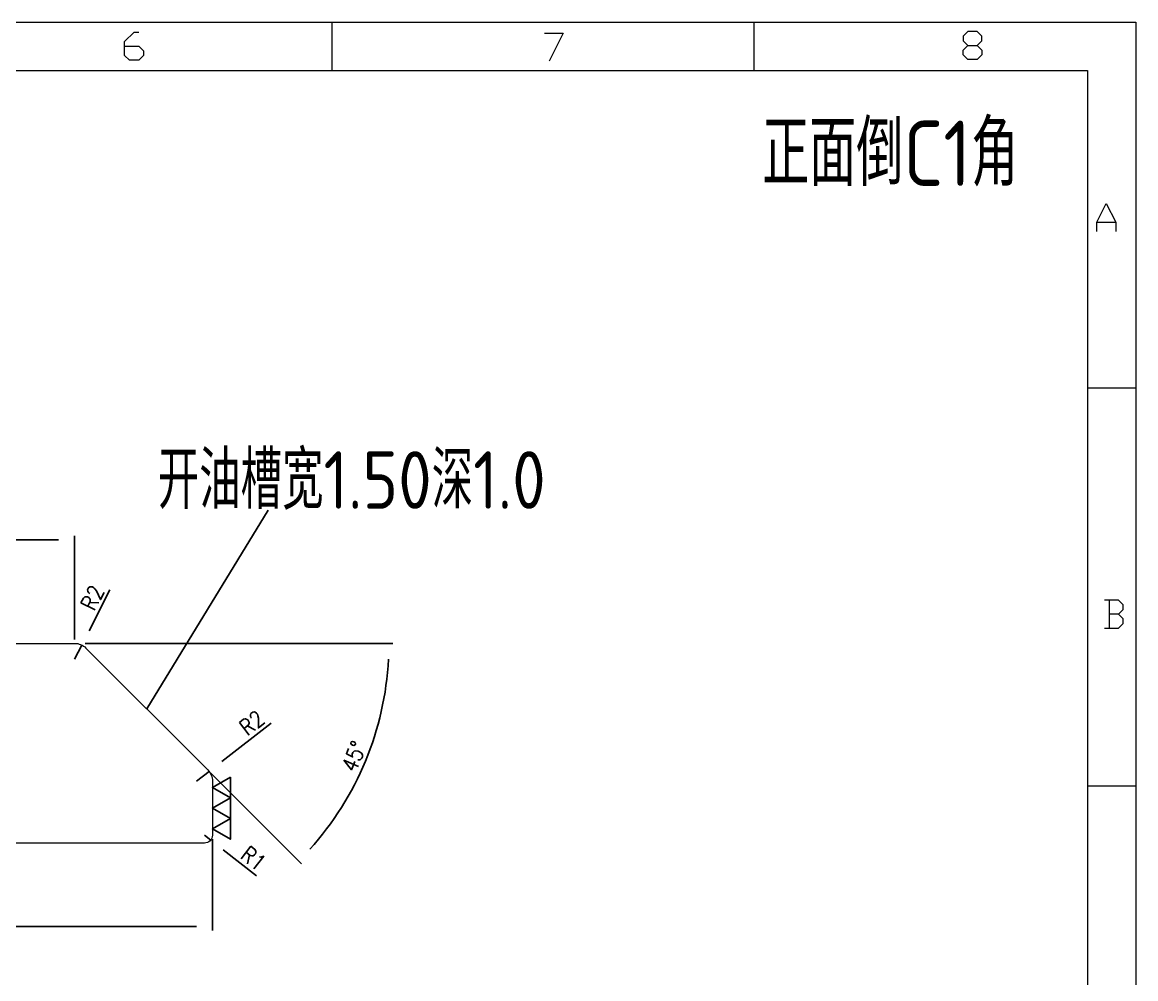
# Model space of a CAD drawing. Header units: millimetres. Extents: x 88508 to 142116, y -5268 to 20283.
# Drawn here: x 98168.8 to 98308.1, y 9389.8 to 9509.5 of the extents above; entities that cross this region are included whole.
import ezdxf
from ezdxf.enums import TextEntityAlignment as Align

# ---------------------------------------------------------------- set-up
doc = ezdxf.new("R2010")
doc.units = ezdxf.units.MM
for name, color, linetype in [('DIM', 4, 'Continuous'), ('PUNCH', 2, 'Continuous'), ('TEXT', 4, 'Continuous')]:
    doc.layers.add(name, color=color, linetype=linetype)
doc.styles.add('gbenor', font='gbenor.shx', dxfattribs={"bigfont": 'gbcbig.shx'})
doc.styles.add('GBENOR_', font='gbenor.shx', dxfattribs={"bigfont": 'gbcbig'})
doc.styles.get("Standard").update_dxf_attribs({"font": 'txt.shx', "width": 0.85, "bigfont": 'ctxt.shx'})
doc.styles.add('TXT', font='txt.shx', dxfattribs={"width": 0.8, "bigfont": 'ctxt.shx'})
doc.dimstyles.new('T-2-WX', dxfattribs={"dimtxt": 2, "dimasz": 2, "dimexe": 0.5, "dimexo": 0.5, "dimgap": 0.5, "dimtad": 1, "dimtxsty": 'Standard', "dimblk": 'OPEN30', "dimcen": 0, "dimazin": 3, "dimtfac": 1, "dimtmove": 0, "dimatfit": 3, "dimldrblk": 'OPEN30', "dimlwd": -1, "dimlwe": -1})

# ---------------------------------------------------------------- blocks, each defined once
blk = doc.blocks.new('U40')
at = {"color": 254, "lineweight": 18}
for p, q in [((0, 1783.49), (2530.21, 1783.49)), ((1913.09, 1783.49), (1913.09, 1746.46)), ((2237.08, 1783.49), (2237.08, 1746.46)), ((2530.21, 1783.49), (2530.21, 0)), ((37.03, 1746.46), (2493.18, 1746.46)), ((2493.18, 1746.46), (2493.18, 37.03)), ((2493.18, 1502.7), (2530.21, 1502.7)), ((2493.18, 1197.22), (2530.21, 1197.22))]:
    blk.add_line(p, q, dxfattribs=at)
at = {"color": 92, "lineweight": 18}
for points in [[(1753.93, 1765.07), (1764.72, 1765.07), (1768.32, 1761.47), (1768.32, 1757.87), (1764.72, 1754.27), (1757.53, 1754.27), (1753.93, 1757.87), (1753.93, 1768.67), (1761.12, 1775.87), (1764.72, 1775.87)], [(2076.24, 1775.18), (2090.63, 1775.18), (2079.84, 1753.58)], [(2408.43, 1765.67), (2412.02, 1762.07), (2412.02, 1758.47), (2408.43, 1754.87), (2401.23, 1754.87), (2397.64, 1758.47), (2397.64, 1762.07), (2401.23, 1765.67), (2408.43, 1765.67), (2412.02, 1769.27), (2412.02, 1772.87), (2408.43, 1776.47), (2401.23, 1776.47), (2397.64, 1772.87), (2397.64, 1769.27), (2401.23, 1765.67)], [(2500.44, 1622.77), (2500.44, 1629.97), (2507.63, 1644.37), (2514.83, 1629.97), (2514.83, 1622.77)], [(2500.44, 1629.97), (2514.83, 1629.97)], [(2516.93, 1329.01), (2520.53, 1332.61), (2520.53, 1336.21), (2516.93, 1339.81), (2506.14, 1339.81)], [(2509.74, 1339.81), (2509.74, 1318.21)], [(2506.14, 1318.21), (2516.93, 1318.21), (2520.53, 1321.81), (2520.53, 1325.41), (2516.93, 1329.01), (2509.74, 1329.01)]]:
    blk.add_lwpolyline(points, dxfattribs=at)
at = {"lineweight": 18, "style": 'GBENOR_'}
blk.add_attdef('文档路径', (2125.95, 386.89), '', height=17.76, dxfattribs=at)
at = {"lineweight": 20, "style": 'TXT'}
for tag, height, p in [('18-**-**', 16.35, (1866.64, 256.17)), ('客户名称', 16.13, (1741.09, 133.98, 0)), ('料厚:', 16.13, (1741.26, 93.16, 0))]:
    blk.add_attdef(tag, text='', height=height, dxfattribs=at).set_placement(p, align=Align.MIDDLE)
for tag, p, height in [('88888', (1850.91, 207.46), 14.86), ('材质:', (1691.18, 167.99, 0), 16.13), ('核准', (1869.36, 127.52, 0), 16.13), ('设计', (1868.77, 88.3, 0), 16.13), ('绘图', (1868.24, 49.08, 0), 16.13)]:
    blk.add_attdef(tag, p, '', height=height, dxfattribs=at)
for tag, p, height, width in [('3', (2234.72, 206.9), 15.83, 0.7), ('4', (2234.72, 167.41), 15.83, 0.7), ('核准日期', (2041.07, 124.18, 0), 16.13, 0.68), ('设计日期', (2041.07, 84.45, 0), 16.13, 0.68), ('1', (2251.89, 85.86), 14.61, 0.7), ('绘图日期', (2040.91, 46.43, 0), 16.13, 0.68), ('2', (2234.96, 49.23), 14.61, 0.7)]:
    blk.add_attdef(tag, p, '', height=height, dxfattribs=dict(at, width=width))
blk = doc.blocks.new('*D9532')
at = {"layer": 'Defpoints', "color": 0}
for p in [(98089.11, 9406.76), (98192.61, 9407.76), (98192.61, 9396.32)]:
    blk.add_point(p, dxfattribs=at)
at = {"layer": 'DIM', "color": 0}
for p, q in [((98192.61, 9407.26), (98192.61, 9395.82)), ((98089.11, 9406.26), (98089.11, 9395.82)), ((98091.11, 9396.32), (98190.61, 9396.32))]:
    blk.add_line(p, q, dxfattribs=at)
at = {"layer": 'DIM', "color": 0, "insert": (98140.86, 9398.01), "char_height": 2, "attachment_point": 5}
blk.add_mtext('103,5', dxfattribs=at)
blk = doc.blocks.new('_Open30')
blk = doc.blocks.new('*D9533')
at = {"layer": 'Defpoints', "color": 0}
for p in [(98191.61, 9407.76), (98192.4, 9407.14)]:
    blk.add_point(p, dxfattribs=at)
at = {"layer": 'DIM', "color": 0}
for p, q in [((98191.61, 9407.76), (98192.4, 9407.14)), ((98198.11, 9402.65), (98193.97, 9405.91))]:
    blk.add_line(p, q, dxfattribs=at)
at = {"layer": 'DIM', "color": 0, "insert": (98197.75, 9404.84), "char_height": 2, "attachment_point": 5, "rotation": 321.8464}
blk.add_mtext('R1', dxfattribs=at)
blk = doc.blocks.new('*D9534')
at = {"layer": 'Defpoints', "color": 0}
for p in [(98192.19, 9415.74), (98190.61, 9414.51)]:
    blk.add_point(p, dxfattribs=at)
at = {"layer": 'DIM', "color": 0}
for p, q in [((98193.77, 9416.96), (98199.96, 9421.78)), ((98190.61, 9414.51), (98192.19, 9415.74))]:
    blk.add_line(p, q, dxfattribs=at)
at = {"layer": 'DIM', "color": 0, "insert": (98197.55, 9421.81), "char_height": 2, "attachment_point": 5, "rotation": 37.8884}
blk.add_mtext('R2', dxfattribs=at)
blk = doc.blocks.new('*D9535')
at = {"layer": 'Defpoints', "color": 0}
for p in [(98176.27, 9431.54), (98175.36, 9429.76)]:
    blk.add_point(p, dxfattribs=at)
at = {"layer": 'DIM', "color": 0}
for p, q in [((98179.79, 9438.45), (98177.17, 9433.32)), ((98175.36, 9429.76), (98176.27, 9431.54))]:
    blk.add_line(p, q, dxfattribs=at)
at = {"layer": 'DIM', "color": 0, "insert": (98177.6, 9437.46), "char_height": 2, "attachment_point": 5, "rotation": 63.0046}
blk.add_mtext('R2', dxfattribs=at)
blk = doc.blocks.new('*D9536')
at = {"layer": 'Defpoints', "color": 0}
for p in [(98089.11, 9444.7), (98089.11, 9431.76), (98175.36, 9431.76)]:
    blk.add_point(p, dxfattribs=at)
at = {"layer": 'DIM', "color": 0}
for p, q in [((98089.11, 9432.26), (98089.11, 9445.2)), ((98173.36, 9444.7), (98091.11, 9444.7)), ((98175.36, 9432.26), (98175.36, 9445.2))]:
    blk.add_line(p, q, dxfattribs=at)
at = {"layer": 'DIM', "color": 0, "insert": (98132.23, 9446.39), "char_height": 2, "attachment_point": 5}
blk.add_mtext('86,25', dxfattribs=at)
blk = doc.blocks.new('*D9537')
at = {"layer": 'Defpoints', "color": 0}
for p in [(98089.11, 9431.76), (98175.36, 9431.76), (98176.77, 9431.17), (98192.03, 9415.92), (98209.53, 9412.51)]:
    blk.add_point(p, dxfattribs=at)
at = {"layer": 'DIM', "color": 0}
for p, q in [((98176.69, 9431.76), (98215.19, 9431.76)), ((98192.38, 9415.57), (98203.77, 9404.18))]:
    blk.add_line(p, q, dxfattribs=at)
blk.add_arc((98176.19, 9431.76), 38.5, 317.9765, 357.0235, dxfattribs=at)
at = {"layer": 'DIM', "color": 0, "insert": (98210.33, 9417.62), "char_height": 2, "attachment_point": 5, "rotation": 67.5}
blk.add_mtext('45%%d', dxfattribs=at)

msp = doc.modelspace()

# ---------------------------------------------------------------- linework, layer by layer
at = {"layer": 'PUNCH', "color": 4}
msp.add_line((98184.399, 9423.548), (98199.595, 9448.416), dxfattribs=at)
at = {"layer": 'PUNCH', "color": 2, "linetype": 'Continuous', "lineweight": 15}
msp.add_lwpolyline([(98191.611, 9406.76), (98089.109, 9406.76), (98089.109, 9431.76), (98175.359, 9431.76, -0.1989124), (98176.773, 9431.175), (98192.025, 9415.922, -0.1989124), (98192.611, 9414.508), (98192.611, 9407.76, -0.4142136)], format="xyb", close=True, dxfattribs=at)
at = {"layer": 'TEXT'}
msp.add_lwpolyline([(98194.861, 9415.031), (98192.611, 9413.732), (98194.861, 9412.433), (98192.611, 9411.134), (98194.861, 9409.835), (98192.611, 9408.536), (98194.861, 9407.237), (98194.861, 9415.031)], close=True, dxfattribs=at)

# ---------------------------------------------------------------- block references
at = {"ltscale": 3, "xscale": 0.1629649012684286, "yscale": 0.1629649012664996, "zscale": 0.1629649012667955}
msp.add_blockref('U40', (97895.8, 9218.839), dxfattribs=at)

# ---------------------------------------------------------------- texts
at = {"layer": 'TEXT', "color": 4, "lineweight": 18, "style": 'gbenor'}
msp.add_text('正面倒C1角', height=8.1761, dxfattribs=at).set_placement((98261.392, 9488.998))
at = {"layer": 'TEXT', "color": 4, "style": 'gbenor'}
msp.add_text('开油槽宽1.50深1.0', height=7.2, dxfattribs=at).set_placement((98185.77, 9448.601))

# ---------------------------------------------------------------- dimensions: what is measured, and where the dimension line sits
at = {"layer": 'DIM'}
for base, p1, p2, picture, middle in [((98089.109, 9444.703), (98175.359, 9431.76), (98089.109, 9431.76), '*D9536', (98132.234, 9446.393)), ((98192.611, 9396.323), (98089.109, 9406.76), (98192.611, 9407.76), '*D9532', (98140.86, 9398.013))]:
    dim = msp.add_linear_dim(base=base, p1=p1, p2=p2, dimstyle='T-2-WX', dxfattribs=at)
    dim.commit()
    dim.dimension.update_dxf_attribs({"geometry": picture, "text_midpoint": middle})
for center, mpoint, picture, middle in [((98175.359, 9429.76), (98176.267, 9431.542), '*D9535', (98177.597, 9437.459)), ((98191.611, 9407.76), (98192.398, 9407.143), '*D9533', (98197.754, 9404.842))]:
    dim = msp.add_radius_dim(center=center, mpoint=mpoint, dimstyle='T-2-WX', dxfattribs=at)
    dim.commit()
    dim.dimension.update_dxf_attribs({"geometry": picture, "text_midpoint": middle})
dim = msp.add_angular_dim_2l(base=(98209.532, 9412.509), line1=((98176.773, 9431.175), (98192.025, 9415.922)), line2=((98089.109, 9431.76), (98175.359, 9431.76)), dimstyle='T-2-WX', dxfattribs=at)
dim.commit()
dim.dimension.update_dxf_attribs({"geometry": '*D9537', "text_midpoint": (98210.33, 9417.618)})
dim = msp.add_radius_dim(center=(98190.611, 9414.508), mpoint=(98192.19, 9415.736), dimstyle='T-2-WX', dxfattribs=at)
dim.commit()
dim.dimension.update_dxf_attribs({"geometry": '*D9534', "text_midpoint": (98198.475, 9420.627), "dimtype": 164})

doc.saveas('drawing.dxf')
